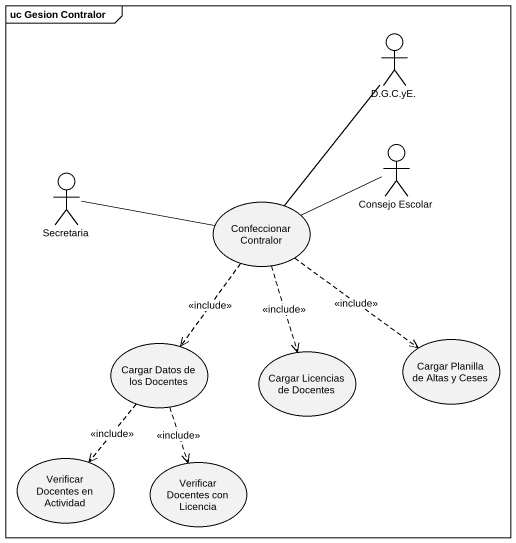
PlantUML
@startuml
mainframe uc Gesion Contralor
actor "D.G.C.yE." as D_G_C_yE
actor Secretaria
actor "Consejo Escolar" as Consejo_Escolar
usecase "Confeccionar Contralor" as Confeccionar_Contralor
usecase "Cargar Datos de los Docentes" as Cargar_Datos_de_los_Docentes
usecase "Cargar Planilla de Altas y Ceses" as Cargar_Planilla_de_Altas_y
usecase "Cargar Licencias de Docentes" as Cargar_Licencias_de_Docentes
usecase "Verificar Docentes en Actividad" as Verificar_Docentes_en
usecase "Verificar Docentes con Licencia" as Verificar_Docentes_con
Secretaria -right- Confeccionar_Contralor
Confeccionar_Contralor -up- D_G_C_yE
Confeccionar_Contralor -right- Consejo_Escolar
Confeccionar_Contralor ..> Cargar_Datos_de_los_Docentes : <<include>>
Confeccionar_Contralor ..> Cargar_Planilla_de_Altas_y : <<include>>
Confeccionar_Contralor ..> Cargar_Licencias_de_Docentes : <<include>>
Cargar_Datos_de_los_Docentes ..> Verificar_Docentes_en : <<include>>
Cargar_Datos_de_los_Docentes ..> Verificar_Docentes_con : <<include>>
@enduml
